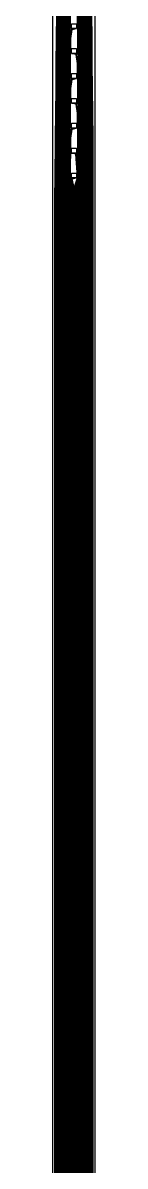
# Model space of a CAD drawing. Header units: inches. Extents: x 106592 to 209533, y 57057 to 74911.
# Drawn here: x 118358 to 118444, y 67533 to 69830 of the extents above; entities that cross this region are included whole.
import ezdxf

# ---------------------------------------------------------------- set-up
doc = ezdxf.new("R2010")
doc.units = ezdxf.units.IN
doc.header["$MEASUREMENT"] = 0
for name, color, linetype in [('metal', 221, 'Continuous'), ('nitride window', 40, 'Continuous'), ('profile', 140, 'Continuous')]:
    doc.layers.add(name, color=color, linetype=linetype)

msp = doc.modelspace()

# ---------------------------------------------------------------- linework, layer by layer
at = {"layer": 'metal'}
for points in [[(118408.5, 69898.1), (118408, 69948.1), (118405.5, 69966.1), (118404.5, 69966.1), (118407.5, 69948.1), (118408, 69898.1), (118408.5, 69848.1), (118409, 69798.1), (118409.5, 69748.1), (118410, 69698.1), (118410.5, 69648.1), (118411, 69598.1), (118411.5, 69515.1), (118405.6, 69498.1), (118406.2, 69498.1), (118412, 69515.1), (118411.5, 69598.1), (118411, 69648.1), (118410.5, 69698.1), (118410, 69748.1), (118409.5, 69798.1), (118409, 69848.1), (118408.5, 69898.1)], [(118392.5, 69848.1), (118393, 69898.1), (118395.5, 69916.1), (118396.5, 69916.1), (118393.5, 69898.1), (118393, 69848.1), (118392.5, 69798.1), (118392, 69748.1), (118391.5, 69698.1), (118391, 69648.1), (118390.5, 69598.1), (118390, 69515.1), (118395.4, 69498.1), (118394.8, 69498.1), (118389.5, 69515.1), (118390, 69598.1), (118390.5, 69648.1), (118391, 69698.1), (118391.5, 69748.1), (118392, 69798.1), (118392.5, 69848.1)], [(118408.5, 69798.1), (118408, 69848.1), (118405.5, 69866.1), (118404.5, 69866.1), (118407.5, 69848.1), (118408, 69798.1), (118408.5, 69748.1), (118409, 69698.1), (118409.5, 69648.1), (118410, 69598.1), (118410.5, 69515.1), (118404.4, 69498.1), (118405, 69498.1), (118411, 69515.1), (118410.5, 69598.1), (118410, 69648.1), (118409.5, 69698.1), (118409, 69748.1), (118408.5, 69798.1)], [(118395.5, 69828.1), (118405.5, 69828.1), (118405.5, 69818.1), (118395.5, 69818.1)], [(118392.5, 69748.1), (118393, 69798.1), (118395.5, 69816.1), (118396.5, 69816.1), (118393.5, 69798.1), (118393, 69748.1), (118392.5, 69698.1), (118392, 69648.1), (118391.5, 69598.1), (118391, 69515.1), (118396.6, 69498.1), (118396, 69498.1), (118390.5, 69515.1), (118391, 69598.1), (118391.5, 69648.1), (118392, 69698.1), (118392.5, 69748.1)], [(118405.5, 69818.1), (118395.5, 69818.1), (118395.5, 69816.1), (118396.5, 69816.1)], [(118395.5, 69778.1), (118405.5, 69778.1), (118405.5, 69768.1), (118395.5, 69768.1)], [(118405.5, 69766.1), (118404.5, 69766.1), (118395.5, 69768.1), (118405.5, 69768.1)], [(118408.5, 69698.1), (118408, 69748.1), (118405.5, 69766.1), (118404.5, 69766.1), (118407.5, 69748.1), (118408, 69698.1), (118408.5, 69648.1), (118409, 69598.1), (118409.5, 69515.1), (118403.2, 69498.1), (118403.8, 69498.1), (118410, 69515.1), (118409.5, 69598.1), (118409, 69648.1), (118408.5, 69698.1)], [(118392.5, 69648.1), (118393, 69698.1), (118395.5, 69716.1), (118396.5, 69716.1), (118393.5, 69698.1), (118393, 69648.1), (118392.5, 69598.1), (118392, 69515.1), (118397.8, 69498.1), (118397.2, 69498.1), (118391.5, 69515.1), (118392, 69598.1), (118392.5, 69648.1)], [(118395.5, 69728.1), (118405.5, 69728.1), (118405.5, 69718.1), (118395.5, 69718.1)], [(118395.5, 69716.1), (118396.5, 69716.1), (118405.5, 69718.1), (118395.5, 69718.1)], [(118395.5, 69678.1), (118405.5, 69678.1), (118405.5, 69668.1), (118395.5, 69668.1)], [(118405.5, 69666.1), (118404.5, 69666.1), (118395.5, 69668.1), (118405.5, 69668.1)], [(118408.5, 69598.1), (118408, 69648.1), (118405.5, 69666.1), (118404.5, 69666.1), (118407.5, 69648.1), (118408, 69598.1), (118408.5, 69515.1), (118402, 69498.1), (118402.6, 69498.1), (118409, 69515.1), (118408.5, 69598.1)], [(118395.5, 69628.1), (118405.5, 69628.1), (118405.5, 69618.1), (118395.5, 69618.1)], [(118395.5, 69616.1), (118396.5, 69616.1), (118405.5, 69618.1), (118395.5, 69618.1)], [(118392.5, 69515.1), (118393, 69598.1), (118395.5, 69616.1), (118396.5, 69616.1), (118393.5, 69598.1), (118393, 69515.1), (118399, 69498.1), (118398.4, 69498.1), (118392.5, 69515.1)], [(118395.5, 69578.1), (118405.5, 69578.1), (118405.5, 69568.1), (118395.5, 69568.1)], [(118405.5, 69566.1), (118404.5, 69566.1), (118395.5, 69568.1), (118405.5, 69568.1)], [(118404.5, 69566.1), (118405.5, 69566.1), (118408, 69530.6), (118408, 69515.6), (118401.4, 69498.1), (118400.8, 69498.1), (118407.5, 69516.1), (118407.5, 69530.1)], [(118395.5, 69528.1), (118405.5, 69528.1), (118405.5, 69518.1), (118395.5, 69518.1)], [(118395.5, 69516.1), (118396.5, 69516.1), (118405.5, 69518.1), (118395.5, 69518.1)], [(118399.6, 69498.1), (118395.5, 69516.1), (118396.5, 69516.1), (118400.2, 69498.1)], [(118362.4, 69498.1), (118363, 69498.1), (118363.6, 60708.1), (118363, 60708.1)], [(118363.6, 69498.1), (118364.2, 69498.1), (118364.8, 60708.1), (118364.2, 60708.1)], [(118364.8, 69498.1), (118365.4, 69498.1), (118366, 60708.1), (118365.4, 60708.1)], [(118366, 69498.1), (118366.6, 69498.1), (118367.2, 60708.1), (118366.6, 60708.1)], [(118367.2, 69498.1), (118367.8, 69498.1), (118368.4, 60708.1), (118367.8, 60708.1)], [(118368.4, 69498.1), (118369, 69498.1), (118369.6, 60708.1), (118369, 60708.1)], [(118369.6, 69498.1), (118370.2, 69498.1), (118370.8, 60708.1), (118370.2, 60708.1)], [(118370.8, 69498.1), (118371.4, 69498.1), (118372, 60708.1), (118371.4, 60708.1)], [(118372, 69498.1), (118372.6, 69498.1), (118373.2, 60708.1), (118372.6, 60708.1)], [(118373.2, 69498.1), (118373.8, 69498.1), (118374.4, 60708.1), (118373.8, 60708.1)], [(118374.4, 69498.1), (118375, 69498.1), (118375.6, 60708.1), (118375, 60708.1)], [(118375.6, 69498.1), (118376.2, 69498.1), (118376.8, 60708.1), (118376.2, 60708.1)], [(118376.8, 69498.1), (118377.4, 69498.1), (118378, 60708.1), (118377.4, 60708.1)], [(118378, 69498.1), (118378.6, 69498.1), (118379.2, 60708.1), (118378.6, 60708.1)], [(118379.2, 69498.1), (118379.8, 69498.1), (118380.4, 60708.1), (118379.8, 60708.1)], [(118380.4, 69498.1), (118381, 69498.1), (118381.6, 60708.1), (118381, 60708.1)], [(118381.6, 69498.1), (118382.2, 69498.1), (118382.8, 60708.1), (118382.2, 60708.1)], [(118382.8, 69498.1), (118383.4, 69498.1), (118384, 60708.1), (118383.4, 60708.1)], [(118384, 69498.1), (118384.6, 69498.1), (118385.2, 60708.1), (118384.6, 60708.1)], [(118385.2, 69498.1), (118385.8, 69498.1), (118386.4, 60708.1), (118385.8, 60708.1)], [(118386.4, 69498.1), (118387, 69498.1), (118387.6, 60708.1), (118387, 60708.1)], [(118387.6, 69498.1), (118388.2, 69498.1), (118388.8, 60708.1), (118388.2, 60708.1)], [(118388.8, 69498.1), (118389.4, 69498.1), (118390, 60708.1), (118389.4, 60708.1)], [(118390, 69498.1), (118390.6, 69498.1), (118391.2, 60708.1), (118390.6, 60708.1)], [(118391.2, 69498.1), (118391.8, 69498.1), (118392.4, 60708.1), (118391.8, 60708.1)], [(118392.4, 69498.1), (118393, 69498.1), (118393.6, 60708.1), (118393, 60708.1)], [(118393.6, 69498.1), (118394.2, 69498.1), (118394.8, 60708.1), (118394.2, 60708.1)], [(118394.8, 69498.1), (118395.4, 69498.1), (118396, 60708.1), (118395.4, 60708.1)], [(118396, 69498.1), (118396.6, 69498.1), (118397.2, 60708.1), (118396.6, 60708.1)], [(118397.2, 69498.1), (118397.8, 69498.1), (118398.4, 60708.1), (118397.8, 60708.1)], [(118398.4, 69498.1), (118399, 69498.1), (118399.6, 60708.1), (118399, 60708.1)], [(118399.6, 69498.1), (118400.2, 69498.1), (118400.8, 60708.1), (118400.2, 60708.1)], [(118400.8, 69498.1), (118401.4, 69498.1), (118402, 60708.1), (118401.4, 60708.1)], [(118402, 69498.1), (118402.6, 69498.1), (118403.2, 60708.1), (118402.6, 60708.1)], [(118403.2, 69498.1), (118403.8, 69498.1), (118404.4, 60708.1), (118403.8, 60708.1)], [(118404.4, 69498.1), (118405, 69498.1), (118405.6, 60708.1), (118405, 60708.1)], [(118405.6, 69498.1), (118406.2, 69498.1), (118406.8, 60708.1), (118406.2, 60708.1)], [(118406.8, 69498.1), (118407.4, 69498.1), (118408, 60708.1), (118407.4, 60708.1)], [(118408, 69498.1), (118408.6, 69498.1), (118409.2, 60708.1), (118408.6, 60708.1)], [(118409.2, 69498.1), (118409.8, 69498.1), (118410.4, 60708.1), (118409.8, 60708.1)], [(118410.4, 69498.1), (118411, 69498.1), (118411.6, 60708.1), (118411, 60708.1)], [(118411.6, 69498.1), (118412.2, 69498.1), (118412.8, 60708.1), (118412.2, 60708.1)], [(118412.8, 69498.1), (118413.4, 69498.1), (118414, 60708.1), (118413.4, 60708.1)], [(118414, 69498.1), (118414.6, 69498.1), (118415.2, 60708.1), (118414.6, 60708.1)], [(118415.2, 69498.1), (118415.8, 69498.1), (118416.4, 60708.1), (118415.8, 60708.1)], [(118416.4, 69498.1), (118417, 69498.1), (118417.6, 60708.1), (118417, 60708.1)], [(118417.6, 69498.1), (118418.2, 69498.1), (118418.8, 60708.1), (118418.2, 60708.1)], [(118418.8, 69498.1), (118419.4, 69498.1), (118420, 60708.1), (118419.4, 60708.1)], [(118420, 69498.1), (118420.6, 69498.1), (118421.2, 60708.1), (118420.6, 60708.1)], [(118421.2, 69498.1), (118421.8, 69498.1), (118422.4, 60708.1), (118421.8, 60708.1)], [(118422.4, 69498.1), (118423, 69498.1), (118423.6, 60708.1), (118423, 60708.1)], [(118423.6, 69498.1), (118424.2, 69498.1), (118424.8, 60708.1), (118424.2, 60708.1)], [(118424.8, 69498.1), (118425.4, 69498.1), (118426, 60708.1), (118425.4, 60708.1)], [(118426, 69498.1), (118426.6, 69498.1), (118427.2, 60708.1), (118426.6, 60708.1)], [(118427.2, 69498.1), (118427.8, 69498.1), (118428.4, 60708.1), (118427.8, 60708.1)], [(118428.4, 69498.1), (118429, 69498.1), (118429.6, 60708.1), (118429, 60708.1)], [(118429.6, 69498.1), (118430.2, 69498.1), (118430.8, 60708.1), (118430.2, 60708.1)], [(118430.8, 69498.1), (118431.4, 69498.1), (118432, 60708.1), (118431.4, 60708.1)], [(118432, 69498.1), (118432.6, 69498.1), (118433.2, 60708.1), (118432.6, 60708.1)], [(118433.2, 69498.1), (118433.8, 69498.1), (118434.4, 60708.1), (118433.8, 60708.1)], [(118434.4, 69498.1), (118435, 69498.1), (118435.6, 60708.1), (118435, 60708.1)], [(118435.6, 69498.1), (118436.2, 69498.1), (118436.8, 60708.1), (118436.2, 60708.1)], [(118436.8, 69498.1), (118437.4, 69498.1), (118438, 60708.1), (118437.4, 60708.1)], [(118438, 69498.1), (118438.6, 69498.1), (118439.2, 60708.1), (118438.6, 60708.1)]]:
    msp.add_lwpolyline(points, close=True, dxfattribs=at)
for points in [[(118365.5, 69848.1), (118365, 69798.1), (118364.5, 69748.1), (118364, 69698.1), (118363.5, 69648.1), (118363, 69598.1), (118362.5, 69515.1), (118362.4, 69498.1), (118363, 69498.1), (118363, 69515.1), (118363.5, 69598.1), (118364, 69648.1), (118364.5, 69698.1), (118365, 69748.1), (118365.5, 69798.1), (118366, 69848.1)], [(118366.5, 69848.1), (118366, 69798.1), (118365.5, 69748.1), (118365, 69698.1), (118364.5, 69648.1), (118364, 69598.1), (118363.5, 69515.1), (118363.6, 69498.1), (118364.2, 69498.1), (118364, 69515.1), (118364.5, 69598.1), (118365, 69648.1), (118365.5, 69698.1), (118366, 69748.1), (118366.5, 69798.1), (118367, 69848.1)], [(118367.5, 69848.1), (118367, 69798.1), (118366.5, 69748.1), (118366, 69698.1), (118365.5, 69648.1), (118365, 69598.1), (118364.5, 69515.1), (118364.8, 69498.1), (118365.4, 69498.1), (118365, 69515.1), (118365.5, 69598.1), (118366, 69648.1), (118366.5, 69698.1), (118367, 69748.1), (118367.5, 69798.1), (118368, 69848.1)], [(118369, 69848.1), (118368.5, 69798.1), (118368, 69748.1), (118367.5, 69698.1), (118367, 69648.1), (118366.5, 69598.1), (118366, 69515.1), (118366.6, 69498.1), (118366, 69498.1), (118365.5, 69515.1), (118366, 69598.1), (118366.5, 69648.1), (118367, 69698.1), (118367.5, 69748.1), (118368, 69798.1), (118368.5, 69848.1)], [(118370, 69848.1), (118369.5, 69798.1), (118369, 69748.1), (118368.5, 69698.1), (118368, 69648.1), (118367.5, 69598.1), (118367, 69515.1), (118367.8, 69498.1), (118367.2, 69498.1), (118366.5, 69515.1), (118367, 69598.1), (118367.5, 69648.1), (118368, 69698.1), (118368.5, 69748.1), (118369, 69798.1), (118369.5, 69848.1)], [(118371, 69848.1), (118370.5, 69798.1), (118370, 69748.1), (118369.5, 69698.1), (118369, 69648.1), (118368.5, 69598.1), (118368, 69515.1), (118369, 69498.1), (118368.4, 69498.1), (118367.5, 69515.1), (118368, 69598.1), (118368.5, 69648.1), (118369, 69698.1), (118369.5, 69748.1), (118370, 69798.1), (118370.5, 69848.1)], [(118372, 69848.1), (118371.5, 69798.1), (118371, 69748.1), (118370.5, 69698.1), (118370, 69648.1), (118369.5, 69598.1), (118369, 69515.1), (118370.2, 69498.1), (118369.6, 69498.1), (118368.5, 69515.1), (118369, 69598.1), (118369.5, 69648.1), (118370, 69698.1), (118370.5, 69748.1), (118371, 69798.1), (118371.5, 69848.1)], [(118373, 69848.1), (118372.5, 69798.1), (118372, 69748.1), (118371.5, 69698.1), (118371, 69648.1), (118370.5, 69598.1), (118370, 69515.1), (118371.4, 69498.1), (118370.8, 69498.1), (118369.5, 69515.1), (118370, 69598.1), (118370.5, 69648.1), (118371, 69698.1), (118371.5, 69748.1), (118372, 69798.1), (118372.5, 69848.1)], [(118374, 69848.1), (118373.5, 69798.1), (118373, 69748.1), (118372.5, 69698.1), (118372, 69648.1), (118371.5, 69598.1), (118371, 69515.1), (118372.6, 69498.1), (118372, 69498.1), (118370.5, 69515.1), (118371, 69598.1), (118371.5, 69648.1), (118372, 69698.1), (118372.5, 69748.1), (118373, 69798.1), (118373.5, 69848.1)], [(118375, 69848.1), (118374.5, 69798.1), (118374, 69748.1), (118373.5, 69698.1), (118373, 69648.1), (118372.5, 69598.1), (118372, 69515.1), (118373.8, 69498.1), (118373.2, 69498.1), (118371.5, 69515.1), (118372, 69598.1), (118372.5, 69648.1), (118373, 69698.1), (118373.5, 69748.1), (118374, 69798.1), (118374.5, 69848.1)], [(118376, 69848.1), (118375.5, 69798.1), (118375, 69748.1), (118374.5, 69698.1), (118374, 69648.1), (118373.5, 69598.1), (118373, 69515.1), (118375, 69498.1), (118374.4, 69498.1), (118372.5, 69515.1), (118373, 69598.1), (118373.5, 69648.1), (118374, 69698.1), (118374.5, 69748.1), (118375, 69798.1), (118375.5, 69848.1)], [(118377, 69848.1), (118376.5, 69798.1), (118376, 69748.1), (118375.5, 69698.1), (118375, 69648.1), (118374.5, 69598.1), (118374, 69515.1), (118376.2, 69498.1), (118375.6, 69498.1), (118373.5, 69515.1), (118374, 69598.1), (118374.5, 69648.1), (118375, 69698.1), (118375.5, 69748.1), (118376, 69798.1), (118376.5, 69848.1)], [(118378, 69848.1), (118377.5, 69798.1), (118377, 69748.1), (118376.5, 69698.1), (118376, 69648.1), (118375.5, 69598.1), (118375, 69515.1), (118377.4, 69498.1), (118376.8, 69498.1), (118374.5, 69515.1), (118375, 69598.1), (118375.5, 69648.1), (118376, 69698.1), (118376.5, 69748.1), (118377, 69798.1), (118377.5, 69848.1)], [(118379, 69848.1), (118378.5, 69798.1), (118378, 69748.1), (118377.5, 69698.1), (118377, 69648.1), (118376.5, 69598.1), (118376, 69515.1), (118378.6, 69498.1), (118378, 69498.1), (118375.5, 69515.1), (118376, 69598.1), (118376.5, 69648.1), (118377, 69698.1), (118377.5, 69748.1), (118378, 69798.1), (118378.5, 69848.1)], [(118380, 69848.1), (118379.5, 69798.1), (118379, 69748.1), (118378.5, 69698.1), (118378, 69648.1), (118377.5, 69598.1), (118377, 69515.1), (118379.8, 69498.1), (118379.2, 69498.1), (118376.5, 69515.1), (118377, 69598.1), (118377.5, 69648.1), (118378, 69698.1), (118378.5, 69748.1), (118379, 69798.1), (118379.5, 69848.1)], [(118381, 69848.1), (118380.5, 69798.1), (118380, 69748.1), (118379.5, 69698.1), (118379, 69648.1), (118378.5, 69598.1), (118378, 69515.1), (118381, 69498.1), (118380.4, 69498.1), (118377.5, 69515.1), (118378, 69598.1), (118378.5, 69648.1), (118379, 69698.1), (118379.5, 69748.1), (118380, 69798.1), (118380.5, 69848.1)], [(118382, 69848.1), (118381.5, 69798.1), (118381, 69748.1), (118380.5, 69698.1), (118380, 69648.1), (118379.5, 69598.1), (118379, 69515.1), (118382.2, 69498.1), (118381.6, 69498.1), (118378.5, 69515.1), (118379, 69598.1), (118379.5, 69648.1), (118380, 69698.1), (118380.5, 69748.1), (118381, 69798.1), (118381.5, 69848.1)], [(118383, 69848.1), (118382.5, 69798.1), (118382, 69748.1), (118381.5, 69698.1), (118381, 69648.1), (118380.5, 69598.1), (118380, 69515.1), (118383.4, 69498.1), (118382.8, 69498.1), (118379.5, 69515.1), (118380, 69598.1), (118380.5, 69648.1), (118381, 69698.1), (118381.5, 69748.1), (118382, 69798.1), (118382.5, 69848.1)], [(118384, 69848.1), (118383.5, 69798.1), (118383, 69748.1), (118382.5, 69698.1), (118382, 69648.1), (118381.5, 69598.1), (118381, 69515.1), (118384.6, 69498.1), (118384, 69498.1), (118380.5, 69515.1), (118381, 69598.1), (118381.5, 69648.1), (118382, 69698.1), (118382.5, 69748.1), (118383, 69798.1), (118383.5, 69848.1)], [(118385, 69848.1), (118384.5, 69798.1), (118384, 69748.1), (118383.5, 69698.1), (118383, 69648.1), (118382.5, 69598.1), (118382, 69515.1), (118385.8, 69498.1), (118385.2, 69498.1), (118381.5, 69515.1), (118382, 69598.1), (118382.5, 69648.1), (118383, 69698.1), (118383.5, 69748.1), (118384, 69798.1), (118384.5, 69848.1)], [(118386, 69848.1), (118385.5, 69798.1), (118385, 69748.1), (118384.5, 69698.1), (118384, 69648.1), (118383.5, 69598.1), (118383, 69515.1), (118387, 69498.1), (118386.4, 69498.1), (118382.5, 69515.1), (118383, 69598.1), (118383.5, 69648.1), (118384, 69698.1), (118384.5, 69748.1), (118385, 69798.1), (118385.5, 69848.1)], [(118387, 69848.1), (118386.5, 69798.1), (118386, 69748.1), (118385.5, 69698.1), (118385, 69648.1), (118384.5, 69598.1), (118384, 69515.1), (118388.2, 69498.1), (118387.6, 69498.1), (118383.5, 69515.1), (118384, 69598.1), (118384.5, 69648.1), (118385, 69698.1), (118385.5, 69748.1), (118386, 69798.1), (118386.5, 69848.1)], [(118388, 69848.1), (118387.5, 69798.1), (118387, 69748.1), (118386.5, 69698.1), (118386, 69648.1), (118385.5, 69598.1), (118385, 69515.1), (118389.4, 69498.1), (118388.8, 69498.1), (118384.5, 69515.1), (118385, 69598.1), (118385.5, 69648.1), (118386, 69698.1), (118386.5, 69748.1), (118387, 69798.1), (118387.5, 69848.1)], [(118389, 69848.1), (118388.5, 69798.1), (118388, 69748.1), (118387.5, 69698.1), (118387, 69648.1), (118386.5, 69598.1), (118386, 69515.1), (118390.6, 69498.1), (118390, 69498.1), (118385.5, 69515.1), (118386, 69598.1), (118386.5, 69648.1), (118387, 69698.1), (118387.5, 69748.1), (118388, 69798.1), (118388.5, 69848.1)], [(118390, 69848.1), (118389.5, 69798.1), (118389, 69748.1), (118388.5, 69698.1), (118388, 69648.1), (118387.5, 69598.1), (118387, 69515.1), (118391.8, 69498.1), (118391.2, 69498.1), (118386.5, 69515.1), (118387, 69598.1), (118387.5, 69648.1), (118388, 69698.1), (118388.5, 69748.1), (118389, 69798.1), (118389.5, 69848.1)], [(118391, 69848.1), (118390.5, 69798.1), (118390, 69748.1), (118389.5, 69698.1), (118389, 69648.1), (118388.5, 69598.1), (118388, 69515.1), (118393, 69498.1), (118392.4, 69498.1), (118387.5, 69515.1), (118388, 69598.1), (118388.5, 69648.1), (118389, 69698.1), (118389.5, 69748.1), (118390, 69798.1), (118390.5, 69848.1)], [(118392, 69848.1), (118391.5, 69798.1), (118391, 69748.1), (118390.5, 69698.1), (118390, 69648.1), (118389.5, 69598.1), (118389, 69515.1), (118394.2, 69498.1), (118393.6, 69498.1), (118388.5, 69515.1), (118389, 69598.1), (118389.5, 69648.1), (118390, 69698.1), (118390.5, 69748.1), (118391, 69798.1), (118391.5, 69848.1)], [(118409.5, 69848.1), (118410, 69798.1), (118410.5, 69748.1), (118411, 69698.1), (118411.5, 69648.1), (118412, 69598.1), (118412.5, 69515.1), (118406.8, 69498.1), (118407.4, 69498.1), (118413, 69515.1), (118412.5, 69598.1), (118412, 69648.1), (118411.5, 69698.1), (118411, 69748.1), (118410.5, 69798.1), (118410, 69848.1)], [(118410.5, 69848.1), (118411, 69798.1), (118411.5, 69748.1), (118412, 69698.1), (118412.5, 69648.1), (118413, 69598.1), (118413.5, 69515.1), (118408, 69498.1), (118408.6, 69498.1), (118414, 69515.1), (118413.5, 69598.1), (118413, 69648.1), (118412.5, 69698.1), (118412, 69748.1), (118411.5, 69798.1), (118411, 69848.1)], [(118411.5, 69848.1), (118412, 69798.1), (118412.5, 69748.1), (118413, 69698.1), (118413.5, 69648.1), (118414, 69598.1), (118414.5, 69515.1), (118409.2, 69498.1), (118409.8, 69498.1), (118415, 69515.1), (118414.5, 69598.1), (118414, 69648.1), (118413.5, 69698.1), (118413, 69748.1), (118412.5, 69798.1), (118412, 69848.1)], [(118412.5, 69848.1), (118413, 69798.1), (118413.5, 69748.1), (118414, 69698.1), (118414.5, 69648.1), (118415, 69598.1), (118415.5, 69515.1), (118410.4, 69498.1), (118411, 69498.1), (118416, 69515.1), (118415.5, 69598.1), (118415, 69648.1), (118414.5, 69698.1), (118414, 69748.1), (118413.5, 69798.1), (118413, 69848.1)], [(118413.5, 69848.1), (118414, 69798.1), (118414.5, 69748.1), (118415, 69698.1), (118415.5, 69648.1), (118416, 69598.1), (118416.5, 69515.1), (118411.6, 69498.1), (118412.2, 69498.1), (118417, 69515.1), (118416.5, 69598.1), (118416, 69648.1), (118415.5, 69698.1), (118415, 69748.1), (118414.5, 69798.1), (118414, 69848.1)], [(118414.5, 69848.1), (118415, 69798.1), (118415.5, 69748.1), (118416, 69698.1), (118416.5, 69648.1), (118417, 69598.1), (118417.5, 69515.1), (118412.8, 69498.1), (118413.4, 69498.1), (118418, 69515.1), (118417.5, 69598.1), (118417, 69648.1), (118416.5, 69698.1), (118416, 69748.1), (118415.5, 69798.1), (118415, 69848.1)], [(118415.5, 69848.1), (118416, 69798.1), (118416.5, 69748.1), (118417, 69698.1), (118417.5, 69648.1), (118418, 69598.1), (118418.5, 69515.1), (118414, 69498.1), (118414.6, 69498.1), (118419, 69515.1), (118418.5, 69598.1), (118418, 69648.1), (118417.5, 69698.1), (118417, 69748.1), (118416.5, 69798.1), (118416, 69848.1)], [(118416.5, 69848.1), (118417, 69798.1), (118417.5, 69748.1), (118418, 69698.1), (118418.5, 69648.1), (118419, 69598.1), (118419.5, 69515.1), (118415.2, 69498.1), (118415.8, 69498.1), (118420, 69515.1), (118419.5, 69598.1), (118419, 69648.1), (118418.5, 69698.1), (118418, 69748.1), (118417.5, 69798.1), (118417, 69848.1)], [(118417.5, 69848.1), (118418, 69798.1), (118418.5, 69748.1), (118419, 69698.1), (118419.5, 69648.1), (118420, 69598.1), (118420.5, 69515.1), (118416.4, 69498.1), (118417, 69498.1), (118421, 69515.1), (118420.5, 69598.1), (118420, 69648.1), (118419.5, 69698.1), (118419, 69748.1), (118418.5, 69798.1), (118418, 69848.1)], [(118418.5, 69848.1), (118419, 69798.1), (118419.5, 69748.1), (118420, 69698.1), (118420.5, 69648.1), (118421, 69598.1), (118421.5, 69515.1), (118417.6, 69498.1), (118418.2, 69498.1), (118422, 69515.1), (118421.5, 69598.1), (118421, 69648.1), (118420.5, 69698.1), (118420, 69748.1), (118419.5, 69798.1), (118419, 69848.1)], [(118419.5, 69848.1), (118420, 69798.1), (118420.5, 69748.1), (118421, 69698.1), (118421.5, 69648.1), (118422, 69598.1), (118422.5, 69515.1), (118418.8, 69498.1), (118419.4, 69498.1), (118423, 69515.1), (118422.5, 69598.1), (118422, 69648.1), (118421.5, 69698.1), (118421, 69748.1), (118420.5, 69798.1), (118420, 69848.1)], [(118420.5, 69848.1), (118421, 69798.1), (118421.5, 69748.1), (118422, 69698.1), (118422.5, 69648.1), (118423, 69598.1), (118423.5, 69515.1), (118420, 69498.1), (118420.6, 69498.1), (118424, 69515.1), (118423.5, 69598.1), (118423, 69648.1), (118422.5, 69698.1), (118422, 69748.1), (118421.5, 69798.1), (118421, 69848.1)], [(118421.5, 69848.1), (118422, 69798.1), (118422.5, 69748.1), (118423, 69698.1), (118423.5, 69648.1), (118424, 69598.1), (118424.5, 69515.1), (118421.2, 69498.1), (118421.8, 69498.1), (118425, 69515.1), (118424.5, 69598.1), (118424, 69648.1), (118423.5, 69698.1), (118423, 69748.1), (118422.5, 69798.1), (118422, 69848.1)], [(118422.5, 69848.1), (118423, 69798.1), (118423.5, 69748.1), (118424, 69698.1), (118424.5, 69648.1), (118425, 69598.1), (118425.5, 69515.1), (118422.4, 69498.1), (118423, 69498.1), (118426, 69515.1), (118425.5, 69598.1), (118425, 69648.1), (118424.5, 69698.1), (118424, 69748.1), (118423.5, 69798.1), (118423, 69848.1)], [(118423.5, 69848.1), (118424, 69798.1), (118424.5, 69748.1), (118425, 69698.1), (118425.5, 69648.1), (118426, 69598.1), (118426.5, 69515.1), (118423.6, 69498.1), (118424.2, 69498.1), (118427, 69515.1), (118426.5, 69598.1), (118426, 69648.1), (118425.5, 69698.1), (118425, 69748.1), (118424.5, 69798.1), (118424, 69848.1)], [(118424.5, 69848.1), (118425, 69798.1), (118425.5, 69748.1), (118426, 69698.1), (118426.5, 69648.1), (118427, 69598.1), (118427.5, 69515.1), (118424.8, 69498.1), (118425.4, 69498.1), (118428, 69515.1), (118427.5, 69598.1), (118427, 69648.1), (118426.5, 69698.1), (118426, 69748.1), (118425.5, 69798.1), (118425, 69848.1)], [(118425.5, 69848.1), (118426, 69798.1), (118426.5, 69748.1), (118427, 69698.1), (118427.5, 69648.1), (118428, 69598.1), (118428.5, 69515.1), (118426, 69498.1), (118426.6, 69498.1), (118429, 69515.1), (118428.5, 69598.1), (118428, 69648.1), (118427.5, 69698.1), (118427, 69748.1), (118426.5, 69798.1), (118426, 69848.1)], [(118427, 69848.1), (118427.5, 69798.1), (118428, 69748.1), (118428.5, 69698.1), (118429, 69648.1), (118429.5, 69598.1), (118430, 69515.1), (118427.8, 69498.1), (118427.2, 69498.1), (118429.5, 69515.1), (118429, 69598.1), (118428.5, 69648.1), (118428, 69698.1), (118427.5, 69748.1), (118427, 69798.1), (118426.5, 69848.1)], [(118427.5, 69848.1), (118428, 69798.1), (118428.5, 69748.1), (118429, 69698.1), (118429.5, 69648.1), (118430, 69598.1), (118430.5, 69515.1), (118428.4, 69498.1), (118429, 69498.1), (118431, 69515.1), (118430.5, 69598.1), (118430, 69648.1), (118429.5, 69698.1), (118429, 69748.1), (118428.5, 69798.1), (118428, 69848.1)], [(118429, 69848.1), (118429.5, 69798.1), (118430, 69748.1), (118430.5, 69698.1), (118431, 69648.1), (118431.5, 69598.1), (118432, 69515.1), (118430.2, 69498.1), (118429.6, 69498.1), (118431.5, 69515.1), (118431, 69598.1), (118430.5, 69648.1), (118430, 69698.1), (118429.5, 69748.1), (118429, 69798.1), (118428.5, 69848.1)], [(118430, 69848.1), (118430.5, 69798.1), (118431, 69748.1), (118431.5, 69698.1), (118432, 69648.1), (118432.5, 69598.1), (118433, 69515.1), (118431.4, 69498.1), (118430.8, 69498.1), (118432.5, 69515.1), (118432, 69598.1), (118431.5, 69648.1), (118431, 69698.1), (118430.5, 69748.1), (118430, 69798.1), (118429.5, 69848.1)], [(118431, 69848.1), (118431.5, 69798.1), (118432, 69748.1), (118432.5, 69698.1), (118433, 69648.1), (118433.5, 69598.1), (118434, 69515.1), (118432.6, 69498.1), (118432, 69498.1), (118433.5, 69515.1), (118433, 69598.1), (118432.5, 69648.1), (118432, 69698.1), (118431.5, 69748.1), (118431, 69798.1), (118430.5, 69848.1)], [(118432, 69848.1), (118432.5, 69798.1), (118433, 69748.1), (118433.5, 69698.1), (118434, 69648.1), (118434.5, 69598.1), (118435, 69515.1), (118433.8, 69498.1), (118433.2, 69498.1), (118434.5, 69515.1), (118434, 69598.1), (118433.5, 69648.1), (118433, 69698.1), (118432.5, 69748.1), (118432, 69798.1), (118431.5, 69848.1)], [(118433, 69848.1), (118433.5, 69798.1), (118434, 69748.1), (118434.5, 69698.1), (118435, 69648.1), (118435.5, 69598.1), (118436, 69515.1), (118435, 69498.1), (118434.4, 69498.1), (118435.5, 69515.1), (118435, 69598.1), (118434.5, 69648.1), (118434, 69698.1), (118433.5, 69748.1), (118433, 69798.1), (118432.5, 69848.1)], [(118434, 69848.1), (118434.5, 69798.1), (118435, 69748.1), (118435.5, 69698.1), (118436, 69648.1), (118436.5, 69598.1), (118437, 69515.1), (118436.2, 69498.1), (118435.6, 69498.1), (118436.5, 69515.1), (118436, 69598.1), (118435.5, 69648.1), (118435, 69698.1), (118434.5, 69748.1), (118434, 69798.1), (118433.5, 69848.1)], [(118435, 69848.1), (118435.5, 69798.1), (118436, 69748.1), (118436.5, 69698.1), (118437, 69648.1), (118437.5, 69598.1), (118438, 69515.1), (118437.4, 69498.1), (118436.8, 69498.1), (118437.5, 69515.1), (118437, 69598.1), (118436.5, 69648.1), (118436, 69698.1), (118435.5, 69748.1), (118435, 69798.1), (118434.5, 69848.1)], [(118436, 69848.1), (118436.5, 69798.1), (118437, 69748.1), (118437.5, 69698.1), (118438, 69648.1), (118438.5, 69598.1), (118439, 69515.1), (118438.6, 69498.1), (118438.3, 69498.1), (118438, 69498.1), (118438.5, 69515.1), (118438, 69598.1), (118437.5, 69648.1), (118437, 69698.1), (118436.5, 69748.1), (118436, 69798.1), (118435.5, 69848.1)]]:
    msp.add_lwpolyline(points, dxfattribs=at)
at = {"layer": 'nitride window'}
for points in [[(118395.5, 69828.1), (118405.5, 69828.1), (118405.5, 69818.1), (118395.5, 69818.1)], [(118395.5, 69778.1), (118405.5, 69778.1), (118405.5, 69768.1), (118395.5, 69768.1)], [(118395.5, 69728.1), (118405.5, 69728.1), (118405.5, 69718.1), (118395.5, 69718.1)], [(118395.5, 69678.1), (118405.5, 69678.1), (118405.5, 69668.1), (118395.5, 69668.1)], [(118395.5, 69628.1), (118405.5, 69628.1), (118405.5, 69618.1), (118395.5, 69618.1)], [(118395.5, 69578.1), (118405.5, 69578.1), (118405.5, 69568.1), (118395.5, 69568.1)], [(118395.5, 69528.1), (118405.5, 69528.1), (118405.5, 69518.1), (118395.5, 69518.1)]]:
    msp.add_lwpolyline(points, close=True, dxfattribs=at)
at = {"layer": 'profile'}
msp.add_lwpolyline([(118358.6, 63998.1), (118358, 69898.2), (118380.9, 72448.1), (118384.9, 72638.2), (118389.5, 72677.1), (118400.4, 72708.1), (118411.5, 72677.1), (118416, 72638.2), (118420, 72448.2), (118443, 69898.1), (118443.6, 63998.1)], dxfattribs=at)

doc.saveas('drawing.dxf')
